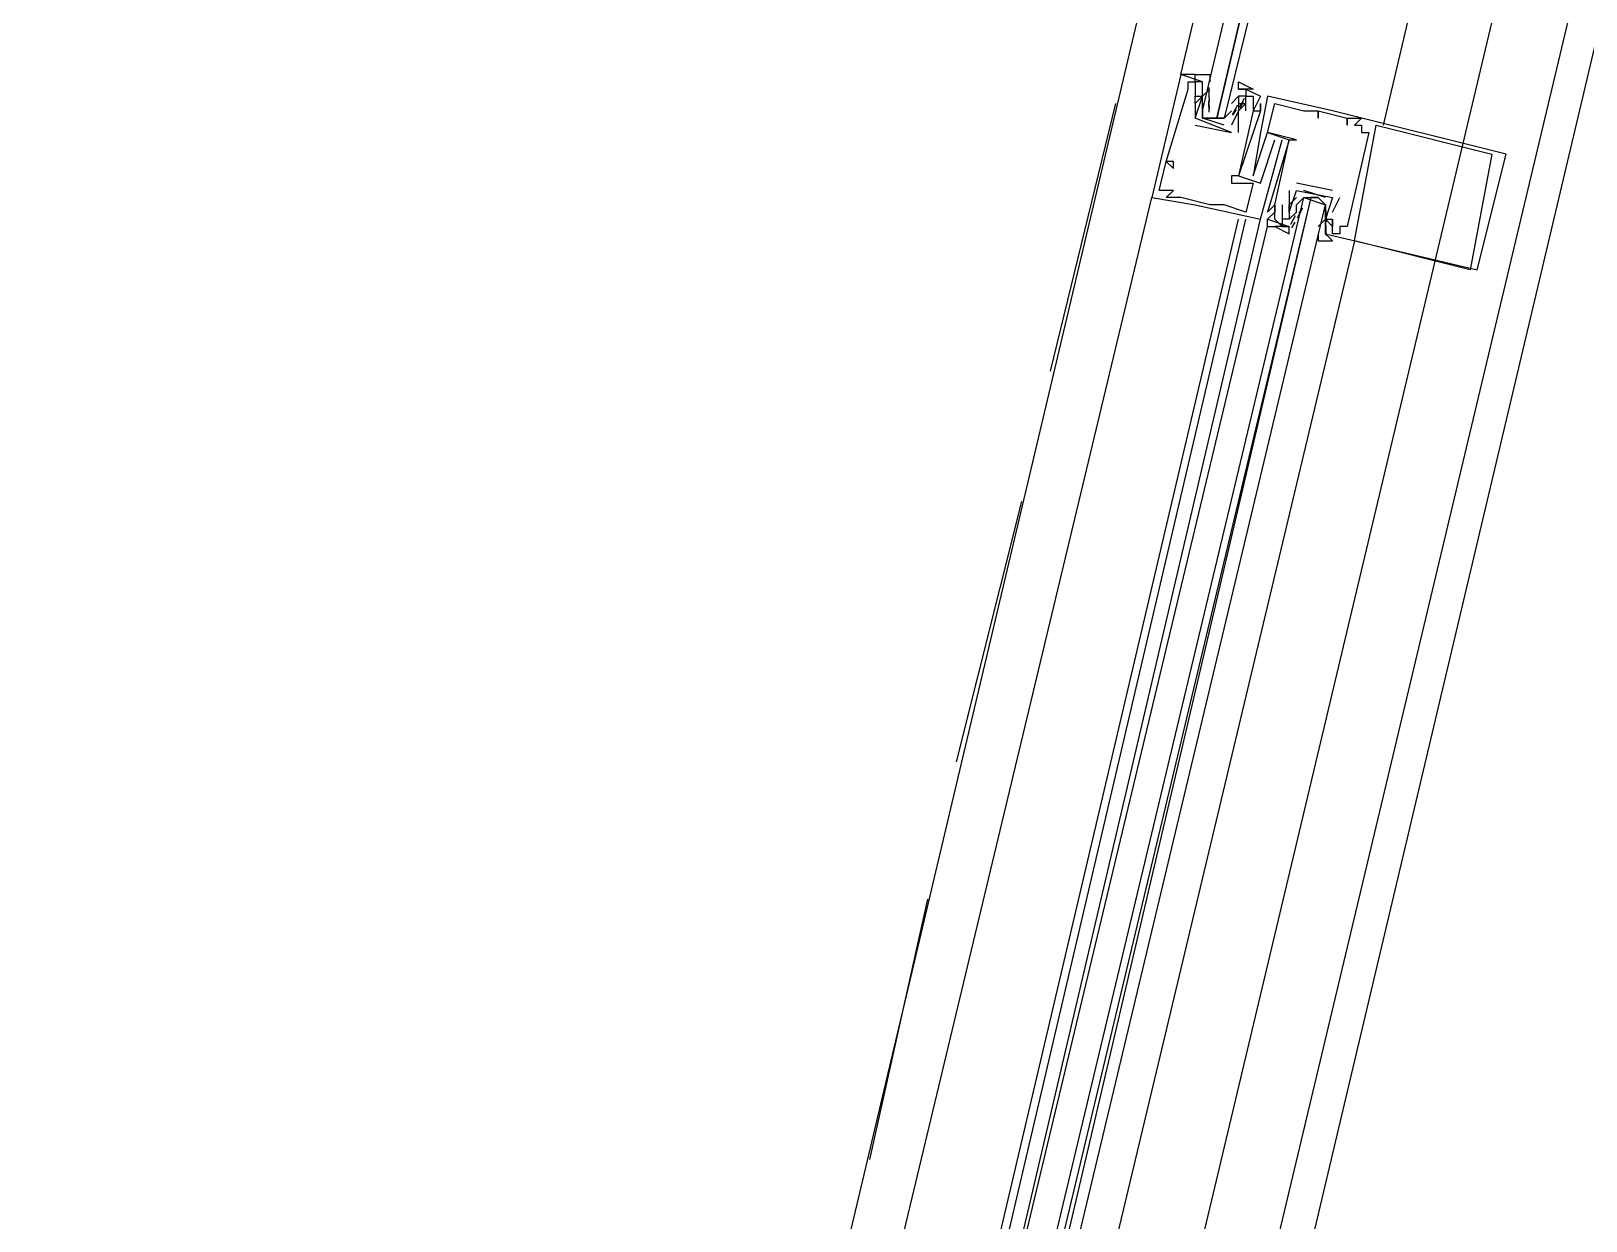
# Model space of a CAD drawing. Header units: feet. Extents: x -84 to 198, y -22 to 181.
# Drawn here: x 114.4 to 117.267, y 69.665 to 71.858 of the extents above; entities that cross this region are included whole.
import ezdxf

# ---------------------------------------------------------------- set-up
doc = ezdxf.new("R2010")
doc.units = ezdxf.units.FT
doc.layers.add('A-AREA-COMUN', color=252, linetype='CONTINUOUS')
doc.layers.add('A-LINEA', color=7, linetype='CONTINUOUS')

msp = doc.modelspace()

# ---------------------------------------------------------------- linework, layer by layer
at = {"layer": 'A-AREA-COMUN'}
msp.add_lwpolyline([(114.4, 59.8044), (114.528, 61.12), (116.08, 67.5733), (116.08, 68.16), (116.24, 68.2844), (117.792, 74.8089), (117.792, 75.4489), (118, 75.4844), (119.808, 83.8044), (120.64, 86.8444), (120.64, 87.4133), (120.8, 87.52), (121.36, 89.8844)], dxfattribs=at)
at = {"layer": 'A-LINEA'}
for p, q in [((117.2133, 75.1511), (115.5733, 68.2178)), ((117.9733, 74.9778), (116.32, 68.0444)), ((116.56, 71.7644), (116.52, 71.7778)), ((116.52, 71.7778), (116.52, 71.7778)), ((116.5333, 71.7644), (116.5333, 71.7644)), ((116.5467, 71.7644), (116.5467, 71.7644)), ((116.56, 71.7644), (116.56, 71.7644)), ((116.5333, 71.7511), (116.5333, 71.7511)), ((116.5467, 71.7378), (116.5467, 71.7378)), ((116.5467, 71.7378), (116.5467, 71.7378)), ((116.56, 71.7511), (116.56, 71.7511)), ((116.5733, 71.7511), (116.56, 71.7378)), ((116.56, 71.7378), (116.56, 71.7378)), ((116.56, 71.7378), (116.56, 71.7378)), ((116.5732, 71.728), (116.5722, 71.7398)), ((116.5726, 71.736), (116.5723, 71.7543)), ((116.5733, 71.7511), (116.5733, 71.7511)), ((116.5733, 71.7378), (116.5733, 71.7378)), ((116.6133, 71.7244), (116.6267, 71.7378)), ((116.6267, 71.7511), (116.6267, 71.7511)), ((116.6267, 71.7378), (116.6267, 71.7378)), ((116.637, 71.7337), (116.6285, 71.7175)), ((116.64, 71.7511), (116.64, 71.7511)), ((116.64, 71.7378), (116.64, 71.7378)), ((116.6533, 71.7378), (116.6533, 71.7378)), ((116.6667, 71.7378), (116.6667, 71.7378)), ((116.68, 71.7378), (116.68, 71.7378)), ((116.28, 71.2311), (116.4, 71.7244)), ((116.5467, 71.7244), (116.5467, 71.7244)), ((116.5467, 71.7244), (116.5467, 71.7244)), ((116.56, 71.7244), (116.56, 71.7244)), ((116.5725, 71.7088), (116.5719, 71.7292)), ((116.5732, 71.7146), (116.5722, 71.7265)), ((116.6133, 71.7244), (116.6133, 71.7244)), ((116.6133, 71.7111), (116.6133, 71.7111)), ((116.6247, 71.7216), (116.615, 71.7036)), ((116.6218, 71.7134), (116.6156, 71.7032)), ((116.6267, 71.7244), (116.6267, 71.7244)), ((116.6267, 71.7111), (116.6267, 71.7111)), ((116.6267, 71.7111), (116.6267, 71.7111)), ((116.6352, 71.7267), (116.6289, 71.7165)), ((116.64, 71.7244), (116.64, 71.7244)), ((116.64, 71.7111), (116.64, 71.7111)), ((116.6533, 71.7111), (116.6533, 71.7111)), ((116.6533, 71.7111), (116.6533, 71.7111)), ((116.6667, 71.7244), (116.6667, 71.7244)), ((116.6667, 71.7111), (116.6667, 71.7111)), ((116.6667, 71.7111), (116.6667, 71.7111)), ((116.6933, 71.7244), (116.6933, 71.7244)), ((116.7467, 71.7111), (116.7467, 71.7111)), ((116.7733, 71.7111), (116.7733, 71.7111)), ((116.7733, 71.7111), (116.7733, 71.7111)), ((116.8, 71.7111), (116.8, 71.7111)), ((116.5467, 71.6978), (116.5467, 71.6978)), ((116.5467, 71.6978), (116.5467, 71.6978)), ((116.5467, 71.6844), (116.6133, 71.6711)), ((116.5467, 71.6844), (116.5467, 71.6844)), ((116.5733, 71.6978), (116.5867, 71.6978)), ((116.6, 71.6978), (116.6, 71.6978)), ((116.6133, 71.6844), (116.6133, 71.6844)), ((116.6133, 71.6844), (116.6133, 71.6844)), ((116.7733, 71.6978), (116.7733, 71.6978)), ((116.8267, 71.6978), (116.8267, 71.6978)), ((116.8267, 71.6978), (116.8267, 71.6978)), ((116.8267, 71.6844), (116.8267, 71.6844)), ((116.84, 71.6844), (116.84, 71.6844)), ((116.8533, 71.6978), (116.8533, 71.6978)), ((116.8533, 71.6844), (116.8533, 71.6844)), ((116.88, 71.6844), (116.88, 71.6844)), ((116.6133, 71.6711), (116.6133, 71.6711)), ((116.6133, 71.6711), (116.6133, 71.6711)), ((116.6267, 71.6711), (116.6267, 71.6711)), ((116.6667, 71.6711), (116.6667, 71.6711)), ((116.68, 71.6711), (116.68, 71.6711)), ((116.68, 71.6711), (116.68, 71.6711)), ((116.6933, 71.6578), (116.6933, 71.6578)), ((116.7067, 71.6578), (116.7067, 71.6578)), ((116.72, 71.6578), (116.72, 71.6578)), ((116.72, 71.6578), (116.72, 71.6578)), ((116.7333, 71.6578), (116.7333, 71.6578)), ((116.8533, 71.6711), (116.8533, 71.6711)), ((116.8667, 71.6711), (116.8667, 71.6711)), ((116.4933, 71.6178), (116.4933, 71.6178)), ((116.4933, 71.6178), (116.4933, 71.6178)), ((116.5067, 71.6178), (116.5067, 71.6178)), ((117.0933, 71.6311), (117.0933, 71.6311)), ((117.12, 71.6311), (117.12, 71.6311)), ((116.5067, 71.6044), (116.5067, 71.6044)), ((116.6133, 71.5911), (116.6133, 71.5911)), ((116.6267, 71.5911), (116.6267, 71.5911)), ((116.6267, 71.5911), (116.6267, 71.5911)), ((116.6533, 71.5911), (116.6533, 71.5911)), ((116.48, 71.5644), (116.48, 71.5644)), ((116.4933, 71.5644), (116.4933, 71.5644)), ((116.5067, 71.5644), (116.5067, 71.5644)), ((116.6133, 71.5778), (116.6133, 71.5778)), ((116.6533, 71.5778), (116.6533, 71.5778)), ((116.6667, 71.5778), (116.6667, 71.5778)), ((116.72, 71.5644), (116.72, 71.5644)), ((116.8, 71.5644), (116.7333, 71.5778)), ((116.7333, 71.5778), (116.7333, 71.5778)), ((116.7333, 71.5644), (116.7333, 71.5644)), ((116.7333, 71.5644), (116.7333, 71.5644)), ((116.7867, 71.5511), (116.7467, 71.5644)), ((116.8, 71.5644), (116.8, 71.5644)), ((115.76, 68.6044), (116.4667, 71.5511)), ((116.4667, 71.5511), (116.4667, 71.5511)), ((116.4933, 71.5511), (116.4933, 71.5511)), ((116.52, 71.5511), (116.52, 71.5511)), ((116.5467, 71.5378), (116.5467, 71.5378)), ((116.5733, 71.5378), (116.5733, 71.5378)), ((116.6, 71.5378), (116.6, 71.5378)), ((116.6933, 71.5378), (116.6933, 71.5378)), ((116.6933, 71.5378), (116.6933, 71.5378)), ((116.7067, 71.5378), (116.7067, 71.5378)), ((116.72, 71.5378), (116.72, 71.5378)), ((116.72, 71.5378), (116.72, 71.5378)), ((116.7333, 71.5378), (116.7333, 71.5378)), ((116.7353, 71.5139), (116.7449, 71.5319)), ((116.7382, 71.5222), (116.7444, 71.5324)), ((116.7467, 71.5511), (116.7467, 71.5511)), ((116.76, 71.5511), (116.7733, 71.5511)), ((116.8, 71.5511), (116.8, 71.5511)), ((116.8, 71.5244), (116.8133, 71.5511)), ((116.8, 71.5511), (116.8, 71.5511)), ((116.8133, 71.5511), (116.8133, 71.5511)), ((115.9333, 68.5644), (116.6267, 71.5111)), ((115.9467, 68.5511), (116.64, 71.5111)), ((115.9733, 68.5511), (116.6667, 71.5111)), ((116.64, 71.5244), (116.64, 71.5244)), ((116.6667, 71.5111), (116.6667, 71.5111)), ((116.68, 71.5244), (116.68, 71.5244)), ((116.68, 71.4978), (116.68, 71.5111)), ((116.68, 71.5111), (116.68, 71.5111)), ((116.68, 71.4978), (116.68, 71.5111)), ((116.68, 71.4978), (116.68, 71.5111)), ((116.6933, 71.5244), (116.6933, 71.5244)), ((116.6933, 71.5111), (116.6933, 71.5111)), ((116.72, 71.5244), (116.72, 71.5244)), ((116.72, 71.5244), (116.72, 71.5244)), ((116.72, 71.5111), (116.7333, 71.5244)), ((116.72, 71.5111), (116.72, 71.5111)), ((116.723, 71.5018), (116.7315, 71.5181)), ((116.7248, 71.4955), (116.7311, 71.5057)), ((116.7333, 71.5244), (116.7333, 71.5244)), ((116.7867, 71.5111), (116.7733, 71.4978)), ((116.7733, 71.5111), (116.7733, 71.5111)), ((116.7867, 71.5244), (116.7867, 71.5244)), ((116.7867, 71.5111), (116.7867, 71.5111)), ((116.7867, 71.5111), (116.7867, 71.5111)), ((116.7868, 71.5209), (116.7878, 71.5091)), ((116.7875, 71.5268), (116.7881, 71.5063)), ((116.8, 71.5244), (116.8, 71.5244)), ((116.8, 71.5111), (116.8, 71.5111)), ((116.8, 71.5111), (116.8, 71.5111)), ((115.9733, 68.5511), (116.68, 71.4978)), ((116.7067, 71.4978), (116.7067, 71.4978)), ((116.72, 71.4978), (116.72, 71.4978)), ((116.7867, 71.4978), (116.7867, 71.4978)), ((116.7867, 71.4844), (116.7867, 71.4844)), ((116.7868, 71.4943), (116.7878, 71.4824)), ((116.7874, 71.4996), (116.7877, 71.4813)), ((116.8, 71.4978), (116.8, 71.4978)), ((116.8, 71.4844), (116.8, 71.4844)), ((116.8133, 71.4978), (116.8133, 71.4978)), ((116.8133, 71.4844), (116.8133, 71.4844)), ((116.8267, 71.4978), (116.8267, 71.4978)), ((116.84, 71.4711), (116.1333, 68.5111)), ((116.84, 71.4711), (116.84, 71.4711)), ((117.0533, 71.4178), (117.0533, 71.4178)), ((117.0667, 71.4178), (117.0667, 71.4178)), ((116.1067, 70.5111), (116.2267, 70.9911)), ((115.9467, 69.7778), (116.0533, 70.2578))]:
    msp.add_line(p, q, dxfattribs=at)
for points in [[(117.0933, 59.0178), (114.4, 59.6578), (118.2, 75.6978), (122, 91.7511), (124.68, 91.1111)], [(117.68, 75.0444), (117.2667, 73.2711), (116.8933, 71.6844)], [(116.5467, 71.7778), (116.5467, 71.7778), (116.52, 71.7778), (116.8933, 73.3511)], [(117, 73.3244), (116.6, 71.6978), (116.5867, 71.6978), (116.9733, 73.3378), (116.5867, 71.6978), (116.5733, 71.6978), (116.56, 71.6978), (116.56, 71.7111), (116.9467, 73.3378)], [(116.52, 71.7778), (116.4667, 71.5511), (116.5467, 71.5378), (116.6667, 71.5111), (116.7067, 71.6578)], [(116.48, 71.5644), (116.4933, 71.6178), (116.5067, 71.6044), (116.5067, 71.6178), (116.4933, 71.6178), (116.5333, 71.7511), (116.5333, 71.7644), (116.5467, 71.7644), (116.5467, 71.7378), (116.5467, 71.7378)], [(116.5467, 71.7778), (116.5467, 71.7778), (116.52, 71.7778)], [(116.5467, 71.7778), (116.5467, 71.7778), (116.52, 71.7778)], [(116.6, 71.6844), (116.56, 71.6978), (116.56, 71.7244), (116.56, 71.7378), (116.56, 71.7511), (116.56, 71.7644), (116.5467, 71.7644), (116.5467, 71.7778), (116.5733, 71.7778), (116.5733, 71.7644)], [(116.6267, 71.7511), (116.6267, 71.7644), (116.6533, 71.7511), (116.64, 71.7511), (116.6267, 71.7511), (116.64, 71.7511), (116.64, 71.7378), (116.6267, 71.7378), (116.6267, 71.7244), (116.6267, 71.7111), (116.6133, 71.6844)], [(116.64, 71.7111), (116.64, 71.7378), (116.6533, 71.7378), (116.6533, 71.7111), (116.6533, 71.7111), (116.6267, 71.5911), (116.6133, 71.5911), (116.6133, 71.5778), (116.6533, 71.5778), (116.64, 71.5244), (116.6, 71.5378), (116.5733, 71.5378), (116.52, 71.5511), (116.4933, 71.5511), (116.5067, 71.5644), (116.4933, 71.5644), (116.48, 71.5644)], [(116.6133, 71.6711), (116.5467, 71.6978), (116.56, 71.7378), (116.5467, 71.7244), (116.5467, 71.7378), (116.56, 71.7378), (116.56, 71.7511)], [(116.6267, 71.7511), (116.64, 71.7511), (116.6667, 71.7378), (116.6533, 71.7111), (116.6667, 71.7111), (116.6667, 71.7244), (116.6667, 71.7111), (116.6267, 71.5911), (116.6667, 71.5778), (116.6933, 71.6578), (116.6933, 71.6578)], [(116.7867, 71.4844), (117.0667, 71.4178), (117.12, 71.6311), (116.8, 71.7111), (116.68, 71.7378), (116.6667, 71.6711), (116.6533, 71.5911), (116.68, 71.6711), (116.72, 71.6578), (116.68, 71.5244), (116.6933, 71.5378), (116.6933, 71.5244), (116.68, 71.5111), (116.72, 71.4978)], [(116.5467, 71.7244), (116.5467, 71.6978), (116.5467, 71.6978)], [(116.56, 71.7244), (116.56, 71.6978), (116.6, 71.6978), (116.6133, 71.7111)], [(116.6267, 71.7244), (116.64, 71.7244), (116.6267, 71.7111), (116.6133, 71.6844)], [(116.6267, 71.6711), (116.6267, 71.7111), (116.6267, 71.7111)], [(116.7067, 71.5378), (116.7067, 71.4978), (116.6933, 71.5111), (116.6933, 71.5378), (116.6933, 71.5378), (116.72, 71.6578), (116.7333, 71.6578), (116.68, 71.6711), (116.6933, 71.7244), (116.7467, 71.7111), (116.7733, 71.7111), (116.7733, 71.6978), (116.7733, 71.7111), (116.8267, 71.6978), (116.8267, 71.6844), (116.8267, 71.6978), (116.8533, 71.6978), (116.84, 71.6844), (116.8533, 71.6844), (116.8533, 71.6711), (116.8667, 71.6711), (116.8267, 71.4978), (116.8133, 71.4978), (116.8133, 71.4844), (116.8, 71.4844), (116.8, 71.5111), (116.8, 71.5111)], [(117.0933, 71.6311), (117.0533, 71.4178), (116.84, 71.4711), (116.88, 71.6844), (117.0933, 71.6311)], [(116.72, 71.5644), (116.72, 71.5378), (116.72, 71.5378)], [(116.72, 71.5244), (116.72, 71.5378), (116.72, 71.5244), (116.7333, 71.5644), (116.8, 71.5511), (116.7867, 71.5111)], [(116.0267, 68.5378), (116.7467, 71.5511), (116.76, 71.5511), (116.04, 68.5378)], [(116.0667, 68.5244), (116.7867, 71.5378), (116.7733, 71.5511), (116.76, 71.5511), (116.0533, 68.5378)], [(116.7333, 71.5511), (116.72, 71.5378), (116.72, 71.5244), (116.72, 71.5111), (116.7067, 71.5111), (116.7067, 71.4978), (116.72, 71.4978), (116.6933, 71.4978), (116.72, 71.4844), (116.72, 71.4978)], [(116.7333, 71.5244), (116.7333, 71.5378), (116.7467, 71.5511), (116.7867, 71.5378), (116.7867, 71.5244), (116.7867, 71.5111)], [(116.7733, 71.4844), (116.7733, 71.4711), (116.8, 71.4711), (116.7867, 71.4844), (116.7867, 71.4978), (116.7867, 71.5111), (116.7867, 71.5244), (116.7867, 71.5378)], [(116.7867, 71.5111), (116.8, 71.5111), (116.8, 71.4978), (116.7867, 71.5111), (116.7867, 71.4978), (116.7867, 71.4978)], [(116.68, 71.4978), (116.6933, 71.4978), (116.6933, 71.4978)], [(116.68, 71.4978), (116.6933, 71.4978), (116.6933, 71.4978)], [(116.68, 71.4978), (116.6933, 71.4978), (116.6933, 71.4978)]]:
    msp.add_lwpolyline(points, dxfattribs=at)

doc.saveas('drawing.dxf')
